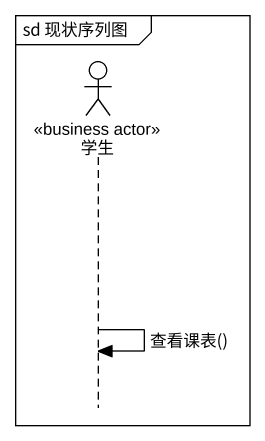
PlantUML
@startuml
mainframe sd 现状序列图
hide footbox
actor 学生 <<business actor>>

学生 -> 学生 : 查看课表()
@enduml
